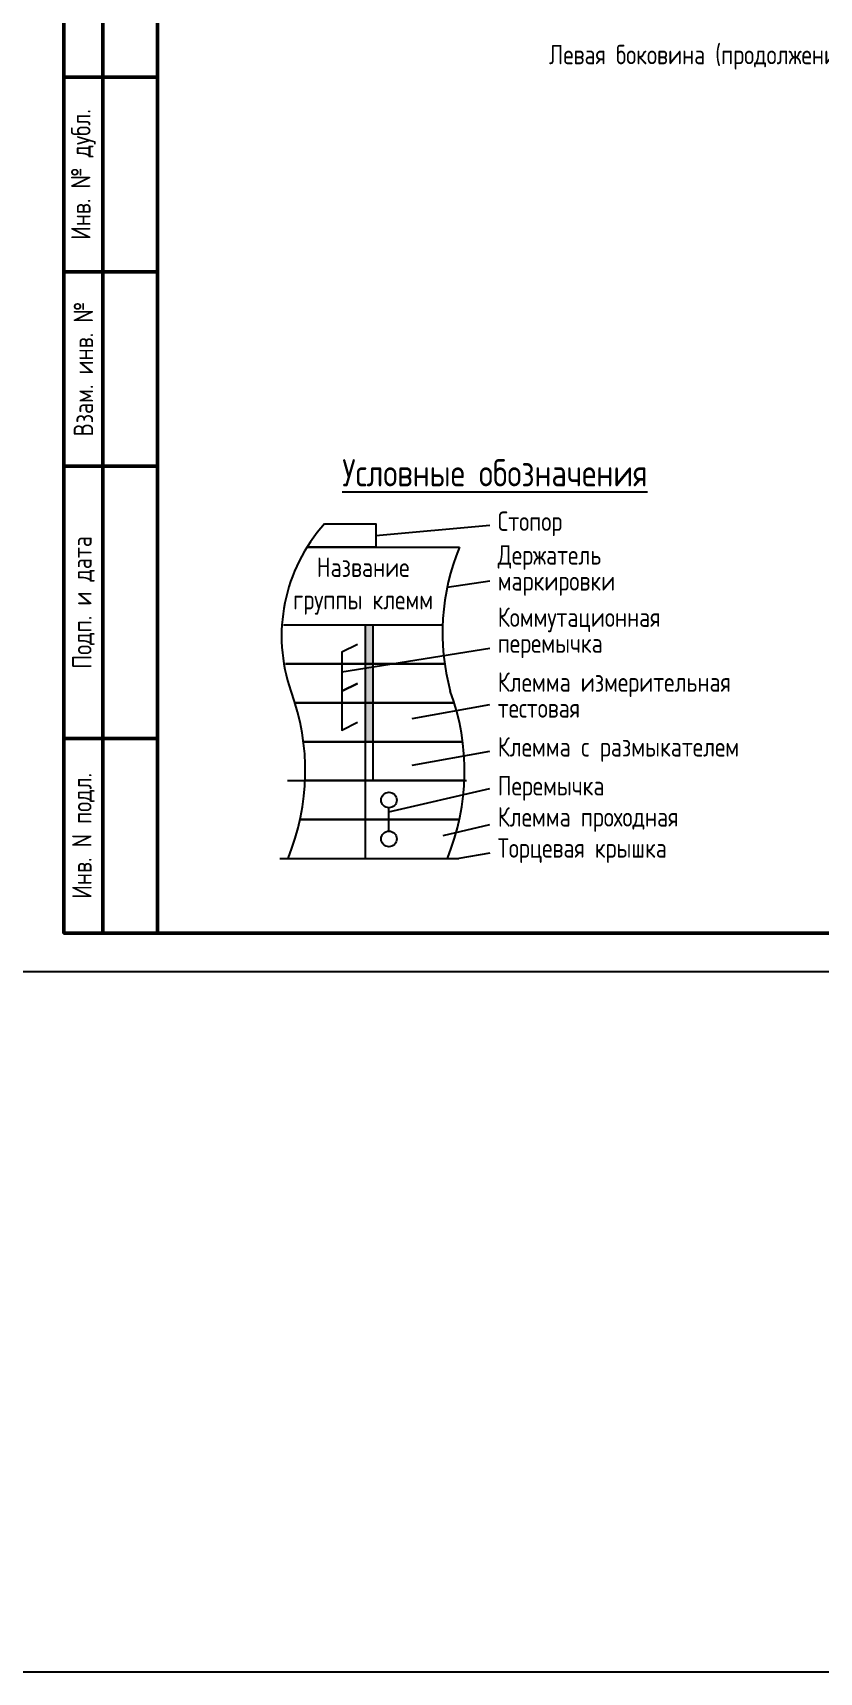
# Model space of a CAD drawing. Header units: millimetres. Extents: x -1117 to 3702, y -90 to 586.
# Drawn here: x 2104 to 2205, y -90 to 120.7 of the extents above; entities that cross this region are included whole.
import ezdxf

# ---------------------------------------------------------------- set-up
doc = ezdxf.new("R2010")
doc.units = ezdxf.units.MM
doc.styles.add('Gost_type_A', font='GOST_A.TTF')

# ---------------------------------------------------------------- blocks, each defined once
blk = doc.blocks.new('Штамп левый нижний')
at = {"lineweight": 50}
for points in [[(-12, 145), (-7, 145), (-7, 110), (-12, 110)], [(-7, 145), (0, 145), (0, 110), (-7, 110)], [(-12, 110), (-7, 110), (-7, 85), (-12, 85)], [(-7, 110), (0, 110), (0, 85), (-7, 85)], [(-12, 85), (-7, 85), (-7, 60), (-12, 60)], [(-7, 85), (0, 85), (0, 60), (-7, 60)], [(-12, 60), (-7, 60), (-7, 25), (-12, 25)], [(-7, 60), (0, 60), (0, 25), (-7, 25)], [(-12, 25), (-7, 25), (-7, 0), (-12, 0)], [(-7, 25), (0, 25), (0, 0), (-7, 0)]]:
    blk.add_lwpolyline(points, close=True, dxfattribs=at)
at = {"char_height": 2.5, "attachment_point": 5, "rotation": 90, "style": 'Gost_type_A'}
for s, insert, width in [('Подп. и дата', (-9.5, 127.5), 35), ('Инв. № дубл.', (-9.5, 97.5), 25), ('Взам. инв. №', (-9.5, 72.5), 25), ('Подп. и дата', (-9.5, 42.5), 35), ('Инв. N подл.', (-9.5, 12.5), 25)]:
    blk.add_mtext(s, dxfattribs=dict(at, insert=insert, width=width))

msp = doc.modelspace()

# ---------------------------------------------------------------- hatches: boundary and pattern name
h = msp.add_hatch(color=256)
h.dxf.hatch_style = 1
h.paths.add_polyline_path([(2147.71, 44.6), (2146.71, 44.6), (2146.71, 29.6), (2147.71, 29.6)])

# ---------------------------------------------------------------- linework, layer by layer
for p, q in [((2148.07, 56.1), (2162.71, 57.42)), ((2139.21, 54.6), (2158.79, 54.6)), ((2157.22, 49.45), (2162.71, 50.29)), ((2136.19, 44.6), (2156.65, 44.6)), ((2146.71, 14.6), (2146.71, 44.6)), ((2147.71, 39.6), (2147.71, 44.6)), ((2143.71, 38.6), (2162.71, 41.6)), ((2156.91, 39.6), (2136.45, 39.6)), ((2136.45, 39.6), (2156.91, 39.6)), ((2147.71, 24.6), (2147.71, 39.6)), ((2158.13, 34.6), (2137.67, 34.6)), ((2137.67, 34.6), (2158.13, 34.6)), ((2152.71, 32.6), (2162.71, 34.37)), ((2159.22, 29.6), (2138.76, 29.6)), ((2138.76, 29.6), (2159.22, 29.6)), ((2159.22, 29.6), (2138.76, 29.6)), ((2138.76, 29.6), (2159.22, 29.6)), ((2152.71, 26.6), (2162.71, 28.37)), ((2136.71, 24.6), (2159.71, 24.6)), ((2159.43, 24.6), (2138.97, 24.6)), ((2138.97, 24.6), (2159.43, 24.6)), ((2149.71, 20.6), (2162.71, 23.6)), ((2149.74, 19.6), (2149.74, 21.1)), ((2158.79, 19.6), (2138.33, 19.6)), ((2138.33, 19.6), (2158.79, 19.6)), ((2149.74, 18.1), (2149.74, 19.6)), ((2156.71, 17.56), (2162.71, 18.94)), ((2162.71, 15.27), (2158.71, 14.6)), ((2135.71, 14.6), (2158.71, 14.6)), ((2136.78, 14.6), (2157.24, 14.6))]:
    msp.add_line(p, q)
for points in [[(-1117.42, 586), (3701.92, 586), (3701.92, -90), (-1117.42, -90)], [(2397, 420), (2397, 0), (2100, 0), (2100, 420)]]:
    msp.add_lwpolyline(points, close=True)
at = {"lineweight": 50}
msp.add_lwpolyline([(2392, 415), (2392, 5), (2120, 5), (2120, 415)], close=True, dxfattribs=at)
for points in [[(2141.46, 57.6), (2148.07, 57.6), (2148.07, 54.6), (2139.21, 54.6)], [(2145.71, 42.1), (2143.71, 41.1), (2143.71, 36.1), (2145.71, 37.1)], [(2145.71, 37.1), (2143.71, 36.1), (2143.71, 31.1), (2145.71, 32.1)]]:
    msp.add_lwpolyline(points)
for centre in [(2149.74, 22.1), (2149.74, 17.1)]:
    msp.add_circle(centre, 1)
for centre, radius, start, end in [((2157.55, 43.2), 21.6, 138.181, 199.2333), ((2185.64, 43.61), 29.02, 157.7321, 195.0211), ((2109.46, 25.83), 29.54, 337.6521, 20.3143), ((2129.92, 25.83), 29.54, 337.6521, 20.3143)]:
    msp.add_arc(centre, radius, start, end)

# ---------------------------------------------------------------- block references
at = {"color": 1}
msp.add_blockref('Штамп левый нижний', (2120, 5), dxfattribs=at)

# ---------------------------------------------------------------- texts
at = {"attachment_point": 5, "style": 'Gost_type_A'}
for s, insert, char_height, width in [('Левая боковина (продолжение на листе 2)', (2197.53, 117.58), 2.5, 90), ('{\\LУсловные обозначения}', (2163.35, 64.16), 3.5, 75), ('Название группы клемм', (2146.42, 49.6), 2.5, 20.4592)]:
    msp.add_mtext(s, dxfattribs=dict(at, insert=insert, char_height=char_height, width=width))
at = {"char_height": 2.5, "attachment_point": 4, "line_spacing_factor": 0.8, "style": 'Gost_type_A'}
for s, insert, width in [('Стопор', (2163.71, 57.6), 44), ('Держатель\\Pмаркировки', (2163.71, 51.6), 38.7538), ('Коммутационная\\Pперемычка', (2163.71, 43.6), 44), ('Клемма измерительная\\Pтестовая', (2163.71, 35.6), 55.1103), ('Клемма c размыкателем', (2163.71, 28.6), 55.1103), ('Перемычка', (2163.71, 23.6), 49.9213), ('Клемма проходная', (2163.71, 19.6), 44), ('Торцевая крышка', (2163.71, 15.6), 44)]:
    msp.add_mtext(s, dxfattribs=dict(at, insert=insert, width=width))

doc.saveas('drawing.dxf')
